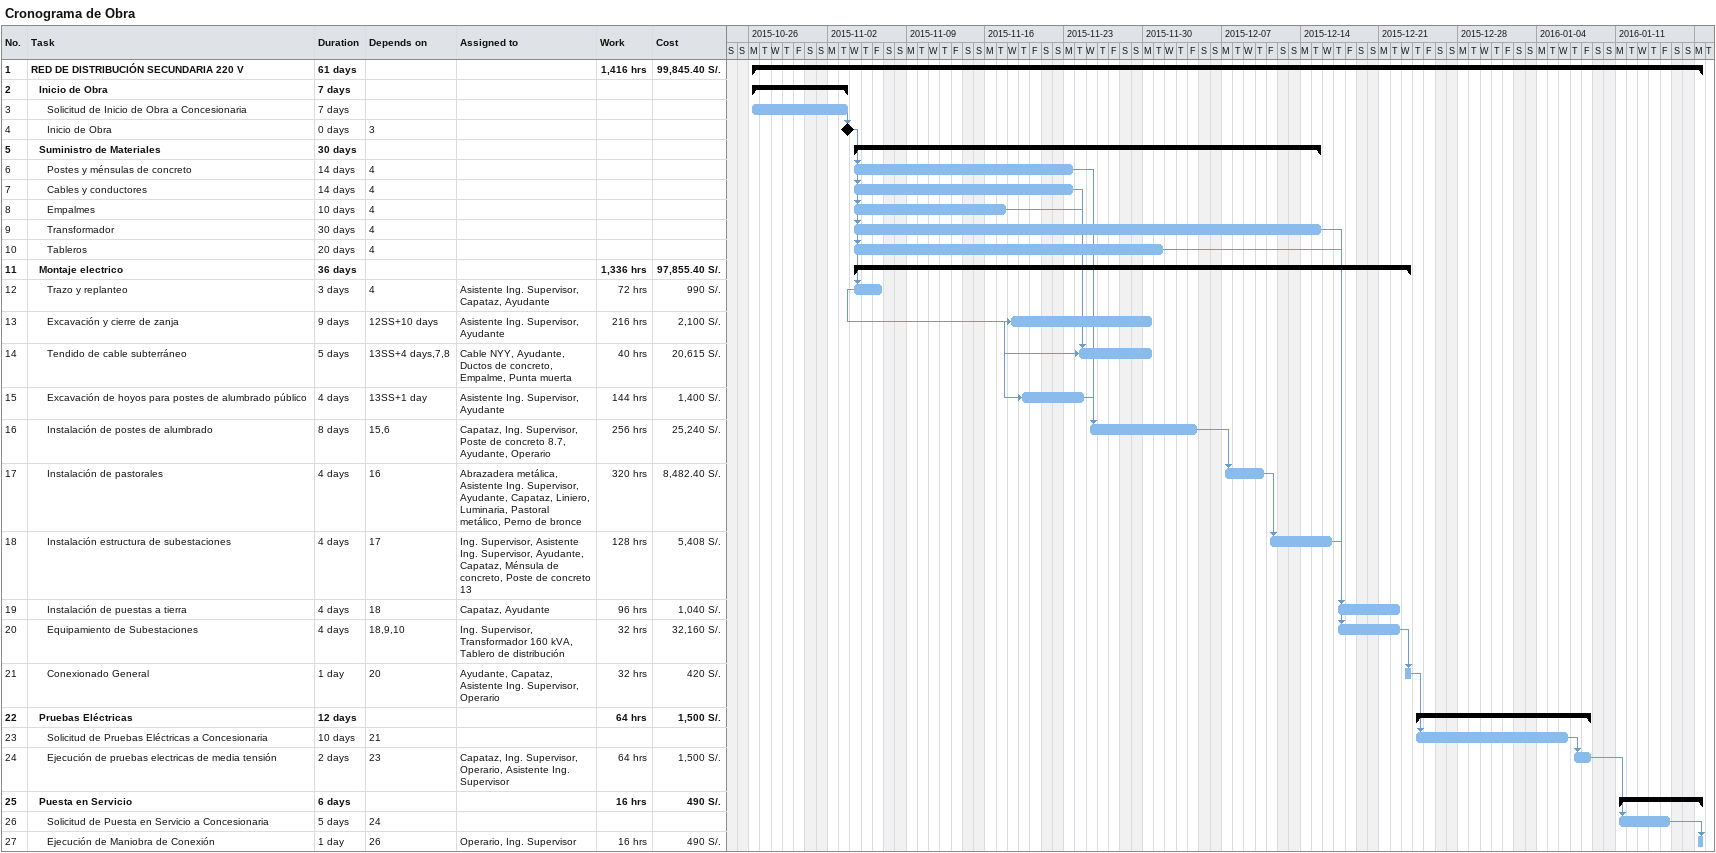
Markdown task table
Cronograma de Obra

| ID | Level | Task | Duration | Start | Finish | Predecessors | Resources | Work (h) | Cost (S/.) |
|---|---|---|---|---|---|---|---|---|---|
| 1 | 1 | **RED DE DISTRIBUCIÓN SECUNDARIA 220 V** | 61d | 2015-10-26 | 2016-01-18 |  |  | 1416 | 99845.40 |
| 2 | 2 | **Inicio de Obra** | 7d | 2015-10-26 | 2015-11-03 |  |  |  |  |
| 3 | 3 | Solicitud de Inicio de Obra a Concesionaria | 7d | 2015-10-26 | 2015-11-03 |  |  |  |  |
| 4 | 3 | Inicio de Obra | 0d | 2015-11-03 | 2015-11-03 | 3 |  |  |  |
| 5 | 2 | **Suministro de Materiales** | 30d | 2015-11-04 | 2015-12-15 |  |  |  |  |
| 6 | 3 | Postes y ménsulas de concreto | 14d | 2015-11-04 | 2015-11-23 | 4 |  |  |  |
| 7 | 3 | Cables y conductores | 14d | 2015-11-04 | 2015-11-23 | 4 |  |  |  |
| 8 | 3 | Empalmes | 10d | 2015-11-04 | 2015-11-17 | 4 |  |  |  |
| 9 | 3 | Transformador | 30d | 2015-11-04 | 2015-12-15 | 4 |  |  |  |
| 10 | 3 | Tableros | 20d | 2015-11-04 | 2015-12-01 | 4 |  |  |  |
| 11 | 2 | **Montaje electrico** | 36d | 2015-11-04 | 2015-12-23 |  |  | 1336 | 97855.40 |
| 12 | 3 | Trazo y replanteo | 3d | 2015-11-04 | 2015-11-06 | 4 | Asistente Ing. Supervisor, Capataz, Ayudante | 72 | 990 |
| 13 | 3 | Excavación y cierre de zanja | 9d | 2015-11-18 | 2015-11-30 | 12SS+10d | Asistente Ing. Supervisor, Ayudante | 216 | 2100 |
| 14 | 3 | Tendido de cable subterráneo | 5d | 2015-11-24 | 2015-11-30 | 13SS+4d, 7, 8 | Cable NYY, Ayudante, Ductos de concreto, Empalme, Punta muerta | 40 | 20615 |
| 15 | 3 | Excavación de hoyos para postes de alumbrado público | 4d | 2015-11-19 | 2015-11-24 | 13SS+1d | Asistente Ing. Supervisor, Ayudante | 144 | 1400 |
| 16 | 3 | Instalación de postes de alumbrado | 8d | 2015-11-25 | 2015-12-04 | 15, 6 | Capataz, Ing. Supervisor, Poste de concreto 8.7, Ayudante, Operario | 256 | 25240 |
| 17 | 3 | Instalación de pastorales | 4d | 2015-12-07 | 2015-12-10 | 16 | Abrazadera metálica, Asistente Ing. Supervisor, Ayudante, Capataz, Liniero, Luminaria, Pastoral metálico, Perno de bronce | 320 | 8482.40 |
| 18 | 3 | Instalación estructura de subestaciones | 4d | 2015-12-11 | 2015-12-16 | 17 | Ing. Supervisor, Asistente Ing. Supervisor, Ayudante, Capataz, Ménsula de concreto, Poste de concreto 13 | 128 | 5408 |
| 19 | 3 | Instalación de puestas a tierra | 4d | 2015-12-17 | 2015-12-22 | 18 | Capataz, Ayudante | 96 | 1040 |
| 20 | 3 | Equipamiento de Subestaciones | 4d | 2015-12-17 | 2015-12-22 | 18, 9, 10 | Ing. Supervisor, Transformador 160 kVA, Tablero de distribución | 32 | 32160 |
| 21 | 3 | Conexionado General | 1d | 2015-12-23 | 2015-12-23 | 20 | Ayudante, Capataz, Asistente Ing. Supervisor, Operario | 32 | 420 |
| 22 | 2 | **Pruebas Eléctricas** | 12d | 2015-12-24 | 2016-01-08 |  |  | 64 | 1500 |
| 23 | 3 | Solicitud de Pruebas Eléctricas a Concesionaria | 10d | 2015-12-24 | 2016-01-06 | 21 |  |  |  |
| 24 | 3 | Ejecución de pruebas electricas de media tensión | 2d | 2016-01-07 | 2016-01-08 | 23 | Capataz, Ing. Supervisor, Operario, Asistente Ing. Supervisor | 64 | 1500 |
| 25 | 2 | **Puesta en Servicio** | 6d | 2016-01-11 | 2016-01-18 |  |  | 16 | 490 |
| 26 | 3 | Solicitud de Puesta en Servicio a Concesionaria | 5d | 2016-01-11 | 2016-01-15 | 24 |  |  |  |
| 27 | 3 | Ejecución de Maniobra de Conexión | 1d | 2016-01-18 | 2016-01-18 | 26 | Operario, Ing. Supervisor | 16 | 490 |
